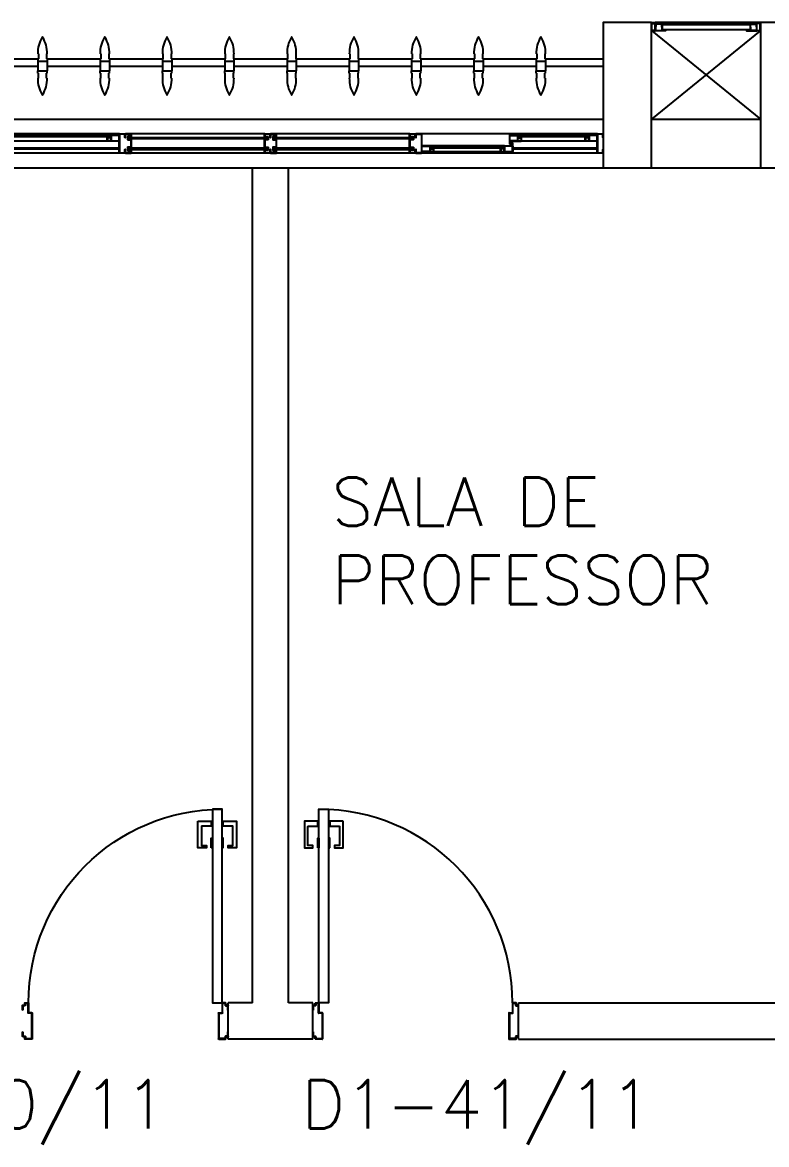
# Model space of a CAD drawing. Header units: millimetres. Extents: x 1887 to 2405, y 1100 to 1335.
# Drawn here: x 2176.36 to 2179.435, y 1177.013 to 1181.648 of the extents above; entities that cross this region are included whole.
import ezdxf

# ---------------------------------------------------------------- set-up
doc = ezdxf.new("R2010")
doc.units = ezdxf.units.MM
for name, color, linetype in [('AR-ALV', 2, 'Continuous'), ('AR-BRISES', 1, 'Continuous'), ('AR-ESQ', 1, 'Continuous'), ('AR-ESTC', 3, 'Continuous'), ('AR-PEITORIL', 1, 'Continuous'), ('AR-PORTA', 1, 'Continuous'), ('AR-SHAFT', 1, 'Continuous'), ('BR-PAINEL', 1, 'Continuous'), ('BR-SUPORTE', 1, 'Continuous'), ('DT-ESQ-BAGUETE-C', 2, 'Continuous'), ('DT-ESQ-BAGUETE-V', 1, 'Continuous'), ('DT-ESQ-CHAPA DOBRADA-V', 1, 'Continuous'), ('DT-ESQ-MARCO-V', 1, 'Continuous'), ('DT-ESQ-PERFIL CADEIRA-C', 2, 'Continuous'), ('DT-ESQ-PERFIL CADEIRA-V', 1, 'Continuous'), ('DT-ESQ-PERFIL U SIMPLES-C', 2, 'Continuous'), ('DT-ESQ-PERFIL U-C', 2, 'Continuous'), ('DT-ESQ-PERFIL U-V', 1, 'Continuous'), ('DT-ESQ-VENEZIANA-C', 2, 'Continuous'), ('DT-ESQ-VENEZIANA-V', 2, 'Continuous'), ('DT-ESQ-VIDRO-C', 2, 'Continuous'), ('DT-ESQ-VIDRO-V', 2, 'Continuous'), ('ENDEREÇO', 2, 'Continuous'), ('maçaneta', 1, 'Continuous'), ('mov', 1, 'Continuous'), ('PM-PERFIL U-C', 2, 'Continuous'), ('pm1', 2, 'Continuous'), ('TEXTO', 2, 'Continuous')]:
    doc.layers.add(name, color=color, linetype=linetype)
doc.styles.add('UNB-100', font='simplex.shx', dxfattribs={"height": 0.2})
doc.styles.add('UNB1-100', font='simplex.shx', dxfattribs={"height": 0.2})

# ---------------------------------------------------------------- blocks, each defined once
blk = doc.blocks.new('EF23-P')
at = {"layer": 'DT-ESQ-BAGUETE-C', "ltscale": 0.1}
for points in [[(0.4225, -0.08), (0.409, -0.08), (0.409, -0.0785), (0.422, -0.0785, 0.414214), (0.4225, -0.078), (0.4225, -0.067, 0.414214), (0.422, -0.0665), (0.409, -0.0665), (0.409, -0.065), (0.4225, -0.065, -0.414214), (0.424, -0.0665), (0.424, -0.0785, -0.414214)], [(0.7015, -0.08), (0.715, -0.08), (0.715, -0.0785), (0.702, -0.0785, -0.414214), (0.7015, -0.078), (0.7015, -0.067, -0.414214), (0.702, -0.0665), (0.715, -0.0665), (0.715, -0.065), (0.7015, -0.065, 0.414214), (0.7, -0.0665), (0.7, -0.0785, 0.414214)], [(0.0735, -0.125), (0.06, -0.125), (0.06, -0.1235), (0.073, -0.1235, 0.414214), (0.0735, -0.123), (0.0735, -0.112, 0.414214), (0.073, -0.1115), (0.06, -0.1115), (0.06, -0.11), (0.0735, -0.11, -0.414214), (0.075, -0.1115), (0.075, -0.1235, -0.414214)], [(0.339, -0.125), (0.3525, -0.125), (0.3525, -0.1235), (0.3395, -0.1235, -0.414214), (0.339, -0.123), (0.339, -0.112, -0.414214), (0.3395, -0.1115), (0.3525, -0.1115), (0.3525, -0.11), (0.339, -0.11, 0.414214), (0.3375, -0.1115), (0.3375, -0.1235, 0.414214)], [(2.0485, -0.125), (2.035, -0.125), (2.035, -0.1235), (2.048, -0.1235, 0.414214), (2.0485, -0.123), (2.0485, -0.112, 0.414214), (2.048, -0.1115), (2.035, -0.1115), (2.035, -0.11), (2.0485, -0.11, -0.414214), (2.05, -0.1115), (2.05, -0.1235, -0.414214)]]:
    blk.add_lwpolyline(points, format="xyb", close=True, dxfattribs=at)
at = {"layer": 'DT-ESQ-BAGUETE-V', "ltscale": 0.1}
for p, q in [((0.4225, -0.065), (0.7015, -0.065)), ((0.0735, -0.11), (0.339, -0.11)), ((2.0485, -0.11), (2.5265, -0.11))]:
    blk.add_line(p, q, dxfattribs=at)
at = {"layer": 'DT-ESQ-CHAPA DOBRADA-V', "ltscale": 0.1}
for p, q in [((0.025, -0.077), (0.374, -0.077)), ((0.025, -0.08), (0.374, -0.08)), ((2, -0.077), (2.5615, -0.077)), ((2, -0.08), (2.5615, -0.08))]:
    blk.add_line(p, q, dxfattribs=at)
at = {"layer": 'DT-ESQ-MARCO-V', "ltscale": 0.1}
for p, q in [((0.7985, -0.06), (1.3515, -0.06)), ((1.3985, -0.06), (1.9515, -0.06)), ((0.7985, -0.14), (1.3515, -0.14)), ((1.3985, -0.14), (1.9515, -0.14))]:
    blk.add_line(p, q, dxfattribs=at)
at = {"layer": 'DT-ESQ-PERFIL CADEIRA-C', "ltscale": 0.1}
for p, q in [((0.376, -0.0885), (0.4225, -0.0885)), ((0.75, -0.0885), (0.7015, -0.0885)), ((0.025, -0.1335), (0.0735, -0.1335)), ((0.3855, -0.1335), (0.339, -0.1335)), ((2, -0.1335), (2.0485, -0.1335))]:
    blk.add_line(p, q, dxfattribs=at)
for points in [[(0.4225, -0.087, -1), (0.4225, -0.09), (0.376, -0.09, -0.414214), (0.374, -0.088), (0.374, -0.067, -0.414214), (0.376, -0.065), (0.4075, -0.065, -0.414214), (0.409, -0.0665), (0.409, -0.087)], [(0.409, -0.0885, -0.198913), (0.4079, -0.0881, -0.198913), (0.4075, -0.087), (0.4075, -0.067, 0.414214), (0.407, -0.0665), (0.376, -0.0665, 0.414214), (0.3755, -0.067), (0.3755, -0.088, 0.414214), (0.376, -0.0885)], [(0.7015, -0.09), (0.75, -0.09), (0.75, -0.0885), (0.715, -0.0885, 0.198912), (0.7161, -0.0881, 0.198913), (0.7165, -0.087), (0.7165, -0.067, -0.414214), (0.717, -0.0665), (0.75, -0.0665), (0.75, -0.065), (0.7165, -0.065, 0.414214), (0.715, -0.0665), (0.715, -0.0785), (0.715, -0.08), (0.715, -0.087), (0.7015, -0.087, 1)], [(0.0735, -0.135), (0.025, -0.135), (0.025, -0.1335), (0.06, -0.1335, -0.198912), (0.0589, -0.1331, -0.198913), (0.0585, -0.132), (0.0585, -0.112, 0.414214), (0.058, -0.1115), (0.025, -0.1115), (0.025, -0.11), (0.0585, -0.11, -0.414214), (0.06, -0.1115), (0.06, -0.1235), (0.06, -0.125), (0.06, -0.132), (0.0735, -0.132, -1)], [(0.339, -0.132, 1), (0.339, -0.135), (0.3855, -0.135, 0.414214), (0.3875, -0.133), (0.3875, -0.112, 0.414214), (0.3855, -0.11), (0.354, -0.11, 0.414214), (0.3525, -0.1115), (0.3525, -0.132)], [(0.3525, -0.1335, 0.198913), (0.3536, -0.1331, 0.198913), (0.354, -0.132), (0.354, -0.112, -0.414214), (0.3545, -0.1115), (0.3855, -0.1115, -0.414214), (0.386, -0.112), (0.386, -0.133, -0.414214), (0.3855, -0.1335)], [(2.0485, -0.135), (2, -0.135), (2, -0.1335), (2.035, -0.1335, -0.198912), (2.0339, -0.1331, -0.198913), (2.0335, -0.132), (2.0335, -0.112, 0.414214), (2.033, -0.1115), (2, -0.1115), (2, -0.11), (2.0335, -0.11, -0.414214), (2.035, -0.1115), (2.035, -0.1235), (2.035, -0.125), (2.035, -0.132), (2.0485, -0.132, -1)]]:
    blk.add_lwpolyline(points, format="xyb", close=True, dxfattribs=at)
at = {"layer": 'DT-ESQ-PERFIL CADEIRA-V', "ltscale": 0.1}
for p, q in [((0.4075, -0.09), (0.7015, -0.09)), ((0.0735, -0.135), (0.339, -0.135)), ((2.0485, -0.135), (2.5265, -0.135))]:
    blk.add_line(p, q, dxfattribs=at)
at = {"layer": 'DT-ESQ-PERFIL U SIMPLES-C', "ltscale": 0.1}
for points in [[(0.376, -0.102), (0.384, -0.102), (0.384, -0.1005), (0.376, -0.1005, -0.414214), (0.3755, -0.1), (0.3755, -0.092, -0.414214), (0.376, -0.0915), (0.384, -0.0915), (0.384, -0.09), (0.376, -0.09, 0.414214), (0.374, -0.092), (0.374, -0.1, 0.414214)], [(0.3855, -0.098), (0.3775, -0.098), (0.3775, -0.0995), (0.3855, -0.0995, -0.414214), (0.386, -0.1), (0.386, -0.108, -0.414214), (0.3855, -0.1085), (0.3775, -0.1085), (0.3775, -0.11), (0.3855, -0.11, 0.414214), (0.3875, -0.108), (0.3875, -0.1, 0.414214)]]:
    blk.add_lwpolyline(points, format="xyb", close=True, dxfattribs=at)
at = {"layer": 'DT-ESQ-PERFIL U-C', "ltscale": 0.1}
for points in [[(0, -0.0615, -0.414214), (0.0015, -0.06), (0.0235, -0.06, -0.414214), (0.025, -0.0615), (0.025, -0.1385, -0.414214), (0.0235, -0.14), (0.0015, -0.14, -0.414214), (0, -0.1385), (0, -0.125), (0.0015, -0.125), (0.0015, -0.138, 0.414214), (0.002, -0.1385), (0.023, -0.1385, 0.414214), (0.0235, -0.138), (0.0235, -0.062, 0.414214), (0.023, -0.0615), (0.002, -0.0615, 0.414214), (0.0015, -0.062), (0.0015, -0.075), (0, -0.075)], [(0.775, -0.0615, 0.414214), (0.7735, -0.06), (0.7515, -0.06, 0.414214), (0.75, -0.0615), (0.75, -0.1385, 0.414214), (0.7515, -0.14), (0.7735, -0.14, 0.414214), (0.775, -0.1385), (0.775, -0.125), (0.7735, -0.125), (0.7735, -0.138, -0.414214), (0.773, -0.1385), (0.752, -0.1385, -0.414214), (0.7515, -0.138), (0.7515, -0.062, -0.414214), (0.752, -0.0615), (0.773, -0.0615, -0.414214), (0.7735, -0.062), (0.7735, -0.075), (0.775, -0.075)], [(0.8, -0.1285), (0.8, -0.1385, -0.414214), (0.7985, -0.14), (0.7765, -0.14, -0.414214), (0.775, -0.1385), (0.775, -0.125), (0.7765, -0.125), (0.7765, -0.138, 0.414214), (0.777, -0.1385), (0.798, -0.1385, 0.414214), (0.7985, -0.138), (0.7985, -0.1285), (0.7855, -0.1285, -0.414214), (0.784, -0.127), (0.784, -0.117, -0.414214), (0.7855, -0.1155), (0.7985, -0.1155), (0.7985, -0.0845), (0.7855, -0.0845, -0.414214), (0.784, -0.083), (0.784, -0.073, -0.414214), (0.7855, -0.0715), (0.7985, -0.0715), (0.7985, -0.062, 0.414214), (0.798, -0.0615), (0.777, -0.0615, 0.414214), (0.7765, -0.062), (0.7765, -0.075), (0.775, -0.075), (0.775, -0.0615, -0.414214), (0.7765, -0.06), (0.7985, -0.06, -0.414214), (0.8, -0.0615), (0.8, -0.0715, -0.414214), (0.7985, -0.073), (0.7855, -0.073), (0.7855, -0.083), (0.7985, -0.083), (0.7985, -0.083, -0.414214), (0.8, -0.0845), (0.8, -0.1155, -0.414214), (0.7985, -0.117), (0.7985, -0.117), (0.7855, -0.117), (0.7855, -0.127), (0.7985, -0.127, -0.414214)], [(1.35, -0.1285), (1.35, -0.1385, 0.414214), (1.3515, -0.14), (1.3735, -0.14, 0.414214), (1.375, -0.1385), (1.375, -0.125), (1.3735, -0.125), (1.3735, -0.138, -0.414214), (1.373, -0.1385), (1.352, -0.1385, -0.414214), (1.3515, -0.138), (1.3515, -0.1285), (1.3645, -0.1285, 0.414214), (1.366, -0.127), (1.366, -0.117, 0.414214), (1.3645, -0.1155), (1.3515, -0.1155), (1.3515, -0.0845), (1.3645, -0.0845, 0.414214), (1.366, -0.083), (1.366, -0.073, 0.414214), (1.3645, -0.0715), (1.3515, -0.0715), (1.3515, -0.062, -0.414214), (1.352, -0.0615), (1.373, -0.0615, -0.414214), (1.3735, -0.062), (1.3735, -0.075), (1.375, -0.075), (1.375, -0.0615, 0.414214), (1.3735, -0.06), (1.3515, -0.06, 0.414214), (1.35, -0.0615), (1.35, -0.0715, 0.414214), (1.3515, -0.073), (1.3645, -0.073), (1.3645, -0.083), (1.3515, -0.083), (1.3515, -0.083, 0.414214), (1.35, -0.0845), (1.35, -0.1155, 0.414214), (1.3515, -0.117), (1.3515, -0.117), (1.3645, -0.117), (1.3645, -0.127), (1.3515, -0.127, 0.414214)], [(1.4, -0.1285), (1.4, -0.1385, -0.414214), (1.3985, -0.14), (1.3765, -0.14, -0.414214), (1.375, -0.1385), (1.375, -0.125), (1.3765, -0.125), (1.3765, -0.138, 0.414214), (1.377, -0.1385), (1.398, -0.1385, 0.414214), (1.3985, -0.138), (1.3985, -0.1285), (1.3855, -0.1285, -0.414214), (1.384, -0.127), (1.384, -0.117, -0.414214), (1.3855, -0.1155), (1.3985, -0.1155), (1.3985, -0.0845), (1.3855, -0.0845, -0.414214), (1.384, -0.083), (1.384, -0.073, -0.414214), (1.3855, -0.0715), (1.3985, -0.0715), (1.3985, -0.062, 0.414214), (1.398, -0.0615), (1.377, -0.0615, 0.414214), (1.3765, -0.062), (1.3765, -0.075), (1.375, -0.075), (1.375, -0.0615, -0.414214), (1.3765, -0.06), (1.3985, -0.06, -0.414214), (1.4, -0.0615), (1.4, -0.0715, -0.414214), (1.3985, -0.073), (1.3855, -0.073), (1.3855, -0.083), (1.3985, -0.083), (1.3985, -0.083, -0.414214), (1.4, -0.0845), (1.4, -0.1155, -0.414214), (1.3985, -0.117), (1.3985, -0.117), (1.3855, -0.117), (1.3855, -0.127), (1.3985, -0.127, -0.414214)], [(1.95, -0.1285), (1.95, -0.1385, 0.414214), (1.9515, -0.14), (1.9735, -0.14, 0.414214), (1.975, -0.1385), (1.975, -0.125), (1.9735, -0.125), (1.9735, -0.138, -0.414214), (1.973, -0.1385), (1.952, -0.1385, -0.414214), (1.9515, -0.138), (1.9515, -0.1285), (1.9645, -0.1285, 0.414214), (1.966, -0.127), (1.966, -0.117, 0.414214), (1.9645, -0.1155), (1.9515, -0.1155), (1.9515, -0.0845), (1.9645, -0.0845, 0.414214), (1.966, -0.083), (1.966, -0.073, 0.414214), (1.9645, -0.0715), (1.9515, -0.0715), (1.9515, -0.062, -0.414214), (1.952, -0.0615), (1.973, -0.0615, -0.414214), (1.9735, -0.062), (1.9735, -0.075), (1.975, -0.075), (1.975, -0.0615, 0.414214), (1.9735, -0.06), (1.9515, -0.06, 0.414214), (1.95, -0.0615), (1.95, -0.0715, 0.414214), (1.9515, -0.073), (1.9645, -0.073), (1.9645, -0.083), (1.9515, -0.083), (1.9515, -0.083, 0.414214), (1.95, -0.0845), (1.95, -0.1155, 0.414214), (1.9515, -0.117), (1.9515, -0.117), (1.9645, -0.117), (1.9645, -0.127), (1.9515, -0.127, 0.414214)], [(1.975, -0.0615, -0.414214), (1.9765, -0.06), (1.9985, -0.06, -0.414214), (2, -0.0615), (2, -0.1385, -0.414214), (1.9985, -0.14), (1.9765, -0.14, -0.414214), (1.975, -0.1385), (1.975, -0.125), (1.9765, -0.125), (1.9765, -0.138, 0.414214), (1.977, -0.1385), (1.998, -0.1385, 0.414214), (1.9985, -0.138), (1.9985, -0.062, 0.414214), (1.998, -0.0615), (1.977, -0.0615, 0.414214), (1.9765, -0.062), (1.9765, -0.075), (1.975, -0.075)]]:
    blk.add_lwpolyline(points, format="xyb", close=True, dxfattribs=at)
at = {"layer": 'DT-ESQ-PERFIL U-V', "ltscale": 0.1}
for p, q in [((0.0235, -0.06), (0.7515, -0.06)), ((1.9985, -0.06), (3.1515, -0.06)), ((0.0235, -0.14), (0.7515, -0.14)), ((1.9985, -0.14), (3.1515, -0.14))]:
    blk.add_line(p, q, dxfattribs=at)
at = {"layer": 'DT-ESQ-VIDRO-C', "ltscale": 0.1}
for points in [[(0.7125, -0.085), (0.7125, -0.082), (0.4115, -0.082), (0.4115, -0.085)], [(1.3625, -0.081), (1.3625, -0.075), (0.7875, -0.075), (0.7875, -0.081)], [(1.9625, -0.081), (1.9625, -0.075), (1.3875, -0.075), (1.3875, -0.081)], [(0.063, -0.13), (0.063, -0.127), (0.3495, -0.127), (0.3495, -0.13)], [(2.038, -0.13), (2.038, -0.127), (2.537, -0.127), (2.537, -0.13)]]:
    blk.add_lwpolyline(points, close=True, dxfattribs=at)
at = {"layer": 'DT-ESQ-VIDRO-V', "ltscale": 0.1}
for points in [[(1.3625, -0.119), (1.3625, -0.125), (0.7875, -0.125), (0.7875, -0.119)], [(1.9625, -0.119), (1.9625, -0.125), (1.3875, -0.125), (1.3875, -0.119)]]:
    blk.add_lwpolyline(points, close=True, dxfattribs=at)
blk = doc.blocks.new('BR-MODULO8')
at = {"layer": 'BR-PAINEL'}
for p, q in [((-2.3367, 0.27), (-2.3342, 0.27)), ((-2.3367, 0.25), (-2.3367, 0.24)), ((-2.3367, 0.25), (-2.3342, 0.25)), ((-2.3367, 0.24), (-2.2983, 0.24)), ((-2.3367, 0.24), (-2.3367, 0.2)), ((-2.3342, 0.27), (-2.3342, 0.25)), ((-2.3008, 0.27), (-2.3008, 0.25)), ((-2.2983, 0.27), (-2.3008, 0.27)), ((-2.2983, 0.25), (-2.3008, 0.25)), ((-2.2983, 0.25), (-2.2983, 0.24)), ((-2.2983, 0.24), (-2.2983, 0.2)), ((-2.0792, 0.27), (-2.0767, 0.27)), ((-2.0792, 0.25), (-2.0792, 0.24)), ((-2.0792, 0.25), (-2.0767, 0.25)), ((-2.0792, 0.24), (-2.0408, 0.24)), ((-2.0792, 0.24), (-2.0792, 0.2)), ((-2.0767, 0.27), (-2.0767, 0.25)), ((-2.0433, 0.27), (-2.0433, 0.25)), ((-2.0408, 0.27), (-2.0433, 0.27)), ((-2.0408, 0.25), (-2.0433, 0.25)), ((-2.0408, 0.25), (-2.0408, 0.24)), ((-2.0408, 0.24), (-2.0408, 0.2)), ((-1.8217, 0.27), (-1.8192, 0.27)), ((-1.8217, 0.25), (-1.8217, 0.24)), ((-1.8217, 0.25), (-1.8192, 0.25)), ((-1.8217, 0.24), (-1.7833, 0.24)), ((-1.8217, 0.24), (-1.8217, 0.2)), ((-1.8192, 0.27), (-1.8192, 0.25)), ((-1.7858, 0.27), (-1.7858, 0.25)), ((-1.7833, 0.27), (-1.7858, 0.27)), ((-1.7833, 0.25), (-1.7858, 0.25)), ((-1.7833, 0.25), (-1.7833, 0.24)), ((-1.7833, 0.24), (-1.7833, 0.2)), ((-1.5642, 0.27), (-1.5617, 0.27)), ((-1.5642, 0.25), (-1.5642, 0.24)), ((-1.5642, 0.25), (-1.5617, 0.25)), ((-1.5642, 0.24), (-1.5258, 0.24)), ((-1.5642, 0.24), (-1.5642, 0.2)), ((-1.5617, 0.27), (-1.5617, 0.25)), ((-1.5283, 0.27), (-1.5283, 0.25)), ((-1.5258, 0.27), (-1.5283, 0.27)), ((-1.5258, 0.25), (-1.5283, 0.25)), ((-1.5258, 0.25), (-1.5258, 0.24)), ((-1.5258, 0.24), (-1.5258, 0.2)), ((-1.3067, 0.27), (-1.3042, 0.27)), ((-1.3067, 0.25), (-1.3067, 0.24)), ((-1.3067, 0.25), (-1.3042, 0.25)), ((-1.3067, 0.24), (-1.2683, 0.24)), ((-1.3067, 0.24), (-1.3067, 0.2)), ((-1.3042, 0.27), (-1.3042, 0.25)), ((-1.2708, 0.27), (-1.2708, 0.25)), ((-1.2683, 0.27), (-1.2708, 0.27)), ((-1.2683, 0.25), (-1.2708, 0.25)), ((-1.2683, 0.25), (-1.2683, 0.24)), ((-1.2683, 0.24), (-1.2683, 0.2)), ((-1.0492, 0.27), (-1.0467, 0.27)), ((-1.0492, 0.25), (-1.0492, 0.24)), ((-1.0492, 0.25), (-1.0467, 0.25)), ((-1.0492, 0.24), (-1.0108, 0.24)), ((-1.0492, 0.24), (-1.0492, 0.2)), ((-1.0467, 0.27), (-1.0467, 0.25)), ((-1.0133, 0.27), (-1.0133, 0.25)), ((-1.0108, 0.27), (-1.0133, 0.27)), ((-1.0108, 0.25), (-1.0133, 0.25)), ((-1.0108, 0.25), (-1.0108, 0.24)), ((-1.0108, 0.24), (-1.0108, 0.2)), ((-0.7917, 0.27), (-0.7892, 0.27)), ((-0.7917, 0.25), (-0.7917, 0.24)), ((-0.7917, 0.25), (-0.7892, 0.25)), ((-0.7917, 0.24), (-0.7533, 0.24)), ((-0.7917, 0.24), (-0.7917, 0.2)), ((-0.7892, 0.27), (-0.7892, 0.25)), ((-0.7558, 0.27), (-0.7558, 0.25)), ((-0.7533, 0.27), (-0.7558, 0.27)), ((-0.7533, 0.25), (-0.7558, 0.25)), ((-0.7533, 0.25), (-0.7533, 0.24)), ((-0.7533, 0.24), (-0.7533, 0.2)), ((-0.5342, 0.27), (-0.5317, 0.27)), ((-0.5342, 0.25), (-0.5317, 0.25)), ((-0.5342, 0.25), (-0.5342, 0.24)), ((-0.5342, 0.24), (-0.5342, 0.2)), ((-0.5342, 0.24), (-0.4958, 0.24)), ((-0.5317, 0.27), (-0.5317, 0.25)), ((-0.4958, 0.27), (-0.4983, 0.27)), ((-0.4983, 0.27), (-0.4983, 0.25)), ((-0.4958, 0.25), (-0.4983, 0.25)), ((-0.4958, 0.25), (-0.4958, 0.24)), ((-0.4958, 0.24), (-0.4958, 0.2)), ((-0.2767, 0.27), (-0.2742, 0.27)), ((-0.2767, 0.25), (-0.2767, 0.24)), ((-0.2767, 0.25), (-0.2742, 0.25)), ((-0.2767, 0.24), (-0.2383, 0.24)), ((-0.2767, 0.24), (-0.2767, 0.2)), ((-0.2742, 0.27), (-0.2742, 0.25)), ((-0.2408, 0.27), (-0.2408, 0.25)), ((-0.2383, 0.27), (-0.2408, 0.27)), ((-0.2383, 0.25), (-0.2408, 0.25)), ((-0.2383, 0.25), (-0.2383, 0.24)), ((-0.2383, 0.24), (-0.2383, 0.2)), ((-2.3367, 0.2), (-2.2983, 0.2)), ((-2.3367, 0.19), (-2.3367, 0.2)), ((-2.3367, 0.19), (-2.3342, 0.19)), ((-2.3342, 0.17), (-2.3342, 0.19)), ((-2.2983, 0.19), (-2.3008, 0.19)), ((-2.3008, 0.17), (-2.3008, 0.19)), ((-2.2983, 0.19), (-2.2983, 0.2)), ((-2.0792, 0.2), (-2.0408, 0.2)), ((-2.0792, 0.19), (-2.0792, 0.2)), ((-2.0792, 0.19), (-2.0767, 0.19)), ((-2.0767, 0.17), (-2.0767, 0.19)), ((-2.0408, 0.19), (-2.0433, 0.19)), ((-2.0433, 0.17), (-2.0433, 0.19)), ((-2.0408, 0.19), (-2.0408, 0.2)), ((-1.8217, 0.2), (-1.7833, 0.2)), ((-1.8217, 0.19), (-1.8217, 0.2)), ((-1.8217, 0.19), (-1.8192, 0.19)), ((-1.8192, 0.17), (-1.8192, 0.19)), ((-1.7833, 0.19), (-1.7858, 0.19)), ((-1.7858, 0.17), (-1.7858, 0.19)), ((-1.7833, 0.19), (-1.7833, 0.2)), ((-1.5642, 0.2), (-1.5258, 0.2)), ((-1.5642, 0.19), (-1.5642, 0.2)), ((-1.5642, 0.19), (-1.5617, 0.19)), ((-1.5617, 0.17), (-1.5617, 0.19)), ((-1.5258, 0.19), (-1.5283, 0.19)), ((-1.5283, 0.17), (-1.5283, 0.19)), ((-1.5258, 0.19), (-1.5258, 0.2)), ((-1.3067, 0.2), (-1.2683, 0.2)), ((-1.3067, 0.19), (-1.3067, 0.2)), ((-1.3067, 0.19), (-1.3042, 0.19)), ((-1.3042, 0.17), (-1.3042, 0.19)), ((-1.2683, 0.19), (-1.2708, 0.19)), ((-1.2708, 0.17), (-1.2708, 0.19)), ((-1.2683, 0.19), (-1.2683, 0.2)), ((-1.0492, 0.2), (-1.0108, 0.2)), ((-1.0492, 0.19), (-1.0492, 0.2)), ((-1.0492, 0.19), (-1.0467, 0.19)), ((-1.0467, 0.17), (-1.0467, 0.19)), ((-1.0108, 0.19), (-1.0133, 0.19)), ((-1.0133, 0.17), (-1.0133, 0.19)), ((-1.0108, 0.19), (-1.0108, 0.2)), ((-0.7917, 0.2), (-0.7533, 0.2)), ((-0.7917, 0.19), (-0.7917, 0.2)), ((-0.7917, 0.19), (-0.7892, 0.19)), ((-0.7892, 0.17), (-0.7892, 0.19)), ((-0.7533, 0.19), (-0.7558, 0.19)), ((-0.7558, 0.17), (-0.7558, 0.19)), ((-0.7533, 0.19), (-0.7533, 0.2)), ((-0.5342, 0.19), (-0.5342, 0.2)), ((-0.5342, 0.2), (-0.4958, 0.2)), ((-0.5342, 0.19), (-0.5317, 0.19)), ((-0.5317, 0.17), (-0.5317, 0.19)), ((-0.4983, 0.17), (-0.4983, 0.19)), ((-0.4958, 0.19), (-0.4983, 0.19)), ((-0.4958, 0.19), (-0.4958, 0.2)), ((-0.2767, 0.2), (-0.2383, 0.2)), ((-0.2767, 0.19), (-0.2767, 0.2)), ((-0.2767, 0.19), (-0.2742, 0.19)), ((-0.2742, 0.17), (-0.2742, 0.19)), ((-0.2383, 0.19), (-0.2408, 0.19)), ((-0.2408, 0.17), (-0.2408, 0.19)), ((-0.2383, 0.19), (-0.2383, 0.2)), ((-2.3367, 0.17), (-2.3342, 0.17)), ((-2.2983, 0.17), (-2.3008, 0.17)), ((-2.0792, 0.17), (-2.0767, 0.17)), ((-2.0408, 0.17), (-2.0433, 0.17)), ((-1.8217, 0.17), (-1.8192, 0.17)), ((-1.7833, 0.17), (-1.7858, 0.17)), ((-1.5642, 0.17), (-1.5617, 0.17)), ((-1.5258, 0.17), (-1.5283, 0.17)), ((-1.3067, 0.17), (-1.3042, 0.17)), ((-1.2683, 0.17), (-1.2708, 0.17)), ((-1.0492, 0.17), (-1.0467, 0.17)), ((-1.0108, 0.17), (-1.0133, 0.17)), ((-0.7917, 0.17), (-0.7892, 0.17)), ((-0.7533, 0.17), (-0.7558, 0.17)), ((-0.5342, 0.17), (-0.5317, 0.17)), ((-0.4958, 0.17), (-0.4983, 0.17)), ((-0.2767, 0.17), (-0.2742, 0.17)), ((-0.2383, 0.17), (-0.2408, 0.17))]:
    blk.add_line(p, q, dxfattribs=at)
for centre, radius, start, end in [((-2.2117, 0.2739), 0.1251, 148.4721, 181.772), ((-2.3175, 0.3387), 0.001, 37.1012, 142.8988), ((-2.4233, 0.2739), 0.1251, 358.228, 31.5279), ((-1.9542, 0.2739), 0.1251, 148.4721, 181.772), ((-2.06, 0.3387), 0.001, 37.1012, 142.8988), ((-2.1658, 0.2739), 0.1251, 358.228, 31.5279), ((-1.6967, 0.2739), 0.1251, 148.4721, 181.772), ((-1.8025, 0.3387), 0.001, 37.1012, 142.8988), ((-1.9083, 0.2739), 0.1251, 358.228, 31.5279), ((-1.4392, 0.2739), 0.1251, 148.4721, 181.772), ((-1.545, 0.3387), 0.001, 37.1012, 142.8988), ((-1.6508, 0.2739), 0.1251, 358.228, 31.5279), ((-1.1817, 0.2739), 0.1251, 148.4721, 181.772), ((-1.2875, 0.3387), 0.001, 37.1012, 142.8988), ((-1.3933, 0.2739), 0.1251, 358.228, 31.5279), ((-0.9242, 0.2739), 0.1251, 148.4721, 181.772), ((-1.03, 0.3387), 0.001, 37.1012, 142.8988), ((-1.1358, 0.2739), 0.1251, 358.228, 31.5279), ((-0.6667, 0.2739), 0.1251, 148.4721, 181.772), ((-0.7725, 0.3387), 0.001, 37.1012, 142.8988), ((-0.8783, 0.2739), 0.1251, 358.228, 31.5279), ((-0.4092, 0.2739), 0.1251, 148.4721, 181.772), ((-0.515, 0.3387), 0.001, 37.1012, 142.8988), ((-0.6208, 0.2739), 0.1251, 358.228, 31.5279), ((-0.1517, 0.2739), 0.1251, 148.4721, 181.772), ((-0.2575, 0.3387), 0.001, 37.1012, 142.8988), ((-0.3633, 0.2739), 0.1251, 358.228, 31.5279), ((-2.2117, 0.1661), 0.1251, 178.228, 211.5279), ((-2.4233, 0.1661), 0.1251, 328.4721, 1.772), ((-1.9542, 0.1661), 0.1251, 178.228, 211.5279), ((-2.1658, 0.1661), 0.1251, 328.4721, 1.772), ((-1.6967, 0.1661), 0.1251, 178.228, 211.5279), ((-1.9083, 0.1661), 0.1251, 328.4721, 1.772), ((-1.4392, 0.1661), 0.1251, 178.228, 211.5279), ((-1.6508, 0.1661), 0.1251, 328.4721, 1.772), ((-1.1817, 0.1661), 0.1251, 178.228, 211.5279), ((-1.3933, 0.1661), 0.1251, 328.4721, 1.772), ((-0.9242, 0.1661), 0.1251, 178.228, 211.5279), ((-1.1358, 0.1661), 0.1251, 328.4721, 1.772), ((-0.6667, 0.1661), 0.1251, 178.228, 211.5279), ((-0.8783, 0.1661), 0.1251, 328.4721, 1.772), ((-0.4092, 0.1661), 0.1251, 178.228, 211.5279), ((-0.6208, 0.1661), 0.1251, 328.4721, 1.772), ((-0.1517, 0.1661), 0.1251, 178.228, 211.5279), ((-0.3633, 0.1661), 0.1251, 328.4721, 1.772), ((-2.3175, 0.1013), 0.001, 217.1012, 322.8988), ((-2.06, 0.1013), 0.001, 217.1012, 322.8988), ((-1.8025, 0.1013), 0.001, 217.1012, 322.8988), ((-1.545, 0.1013), 0.001, 217.1012, 322.8988), ((-1.2875, 0.1013), 0.001, 217.1012, 322.8988), ((-1.03, 0.1013), 0.001, 217.1012, 322.8988), ((-0.7725, 0.1013), 0.001, 217.1012, 322.8988), ((-0.515, 0.1013), 0.001, 217.1012, 322.8988), ((-0.2575, 0.1013), 0.001, 217.1012, 322.8988)]:
    blk.add_arc(centre, radius, start, end, dxfattribs=at)
at = {"layer": 'BR-SUPORTE'}
for p, q in [((-2.5558, 0.25), (-2.3342, 0.25)), ((-2.2983, 0.25), (-2.0767, 0.25)), ((-2.0408, 0.25), (-1.8192, 0.25)), ((-1.7833, 0.25), (-1.5617, 0.25)), ((-1.5258, 0.25), (-1.3042, 0.25)), ((-1.2683, 0.25), (-1.0467, 0.25)), ((-1.0108, 0.25), (-0.7892, 0.25)), ((-0.7533, 0.25), (-0.5317, 0.25)), ((-0.4958, 0.25), (-0.2742, 0.25)), ((-0.2383, 0.25), (0, 0.25)), ((-2.5558, 0.22), (-2.3367, 0.22)), ((-2.2983, 0.22), (-2.0792, 0.22)), ((-2.0408, 0.22), (-1.8217, 0.22)), ((-1.7833, 0.22), (-1.5642, 0.22)), ((-1.5258, 0.22), (-1.3067, 0.22)), ((-1.2683, 0.22), (-1.0492, 0.22)), ((-1.0108, 0.22), (-0.7917, 0.22)), ((-0.7533, 0.22), (-0.5342, 0.22)), ((-0.4958, 0.22), (-0.2767, 0.22)), ((-0.2383, 0.22), (0, 0.22))]:
    blk.add_line(p, q, dxfattribs=at)
blk = doc.blocks.new('EF01C-P')
at = {"layer": 'DT-ESQ-BAGUETE-C', "ltscale": 0.1}
for points in [[(0.0015, 0.035), (0.015, 0.035), (0.015, 0.0335), (0.0015, 0.0335), (0.0015, 0.005), (0.015, 0.005), (0.015, 0.0035), (0.0015, 0.0035, -0.414214), (0, 0.005), (0, 0.0335, -0.414214)], [(0.4485, 0.035), (0.435, 0.035), (0.435, 0.0335), (0.4485, 0.0335), (0.4485, 0.005), (0.435, 0.005), (0.435, 0.0035), (0.4485, 0.0035, 0.414214), (0.45, 0.005), (0.45, 0.0335, 0.414214)]]:
    blk.add_lwpolyline(points, format="xyb", close=True, dxfattribs=at)
at = {"layer": 'DT-ESQ-PERFIL CADEIRA-C', "ltscale": 0.1}
for points in [[(0.01, 0.0015), (0.01, 0.003), (0.0015, 0.003, 1), (0.0015, 0), (0.015, 0, 0.414214), (0.0165, 0.0015), (0.0165, 0.0335), (0.043, 0.0335)], [(0.043, 0.0065), (0.018, 0.0065), (0.018, 0.0165), (0.0165, 0.0165), (0.0165, 0.0065, 0.414214), (0.018, 0.005), (0.043, 0.005), (0.0565, 0.005, 1), (0.0565, 0.008), (0.043, 0.008), (0.043, 0.02), (0.043, 0.032), (0.0565, 0.032, 1), (0.0565, 0.035), (0.043, 0.035), (0.0165, 0.035, 0.414214), (0.015, 0.0335), (0.015, 0.0015), (0.0015, 0.0015)], [(0.0415, 0.02), (0.0415, 0.032, -0.414214), (0.043, 0.0335), (0.0565, 0.0335)], [(0.0415, 0.02), (0.0415, 0.008, 0.414214), (0.043, 0.0065), (0.0565, 0.0065)], [(0.407, 0.0065), (0.432, 0.0065), (0.432, 0.0165), (0.4335, 0.0165), (0.4335, 0.0065, -0.414214), (0.432, 0.005), (0.407, 0.005), (0.3935, 0.005, -1), (0.3935, 0.008), (0.407, 0.008), (0.407, 0.02), (0.407, 0.032), (0.3935, 0.032, -1), (0.3935, 0.035), (0.407, 0.035), (0.4335, 0.035, -0.414214), (0.435, 0.0335), (0.435, 0.0015), (0.4485, 0.0015)], [(0.4085, 0.02), (0.4085, 0.032, 0.414214), (0.407, 0.0335), (0.3935, 0.0335)], [(0.4085, 0.02), (0.4085, 0.008, -0.414214), (0.407, 0.0065), (0.3935, 0.0065)], [(0.44, 0.0015), (0.44, 0.003), (0.4485, 0.003, -1), (0.4485, 0), (0.435, 0, -0.414214), (0.4335, 0.0015), (0.4335, 0.0335), (0.407, 0.0335)]]:
    blk.add_lwpolyline(points, format="xyb", dxfattribs=at)
at = {"layer": 'DT-ESQ-PERFIL CADEIRA-V', "ltscale": 0.1}
blk.add_line((0.015, 0), (0.435, 0), dxfattribs=at)
at = {"layer": 'DT-ESQ-VENEZIANA-C', "ltscale": 0.1}
for p, q in [((0.043, 0.0105), (0.407, 0.0105)), ((0.043, 0.009), (0.407, 0.009))]:
    blk.add_line(p, q, dxfattribs=at)
at = {"layer": 'DT-ESQ-VENEZIANA-V', "ltscale": 0.1}
blk.add_line((0.043, 0.031), (0.407, 0.031), dxfattribs=at)
blk = doc.blocks.new('PM3')
at = {"layer": 'maçaneta'}
for points in [[(0.02, 0.825), (-0.035, 0.825), (-0.035, 0.715), (0, 0.715), (0, 0.725), (-0.02, 0.725), (-0.02, 0.8035, -0.414214), (-0.0185, 0.805), (0.02, 0.805)], [(0.125, 0.825), (0.07, 0.825), (0.07, 0.805), (0.1085, 0.805, -0.414214), (0.11, 0.8035), (0.11, 0.725), (0.09, 0.725), (0.09, 0.715), (0.125, 0.715)]]:
    blk.add_lwpolyline(points, format="xyb", close=True, dxfattribs=at)
for points in [[(0.02, 0.715), (0.02, 0.755), (0.025, 0.755), (0.025, 0.715)], [(0.07, 0.715), (0.07, 0.755), (0.065, 0.755), (0.065, 0.715)]]:
    blk.add_lwpolyline(points, close=True, dxfattribs=at)
at = {"layer": 'mov'}
blk.add_arc((0.025, 0.075), 0.8, 0, 90, dxfattribs=at)
at = {"layer": 'PM-PERFIL U-C'}
for p, q in [((0, 0.045), (0, 0.0635)), ((0.0015, 0.065), (0.01, 0.065)), ((0.002, 0.063), (0.002, 0.045)), ((0.0105, 0.063), (0.002, 0.063)), ((0.01, 0.065), (0.01, 0.0735)), ((0.0115, 0.075), (0.0235, 0.075)), ((0.012, 0.073), (0.012, 0.0645)), ((0.023, 0.073), (0.012, 0.073)), ((0.023, 0.0335), (0.023, 0.073)), ((0.025, 0.0735), (0.025, 0.034)), ((0.825, 0.0735), (0.825, 0.034)), ((0.8385, 0.075), (0.8265, 0.075)), ((0.827, 0.073), (0.838, 0.073)), ((0.827, 0.0335), (0.827, 0.073)), ((0.838, 0.073), (0.838, 0.0645)), ((0.8395, 0.063), (0.848, 0.063)), ((0.84, 0.065), (0.84, 0.0735)), ((0.8485, 0.065), (0.84, 0.065)), ((0.848, 0.063), (0.848, 0.045)), ((0.85, 0.045), (0.85, 0.0635)), ((0.002, 0.045), (0, 0.045)), ((0.038, 0.032), (0.0245, 0.032)), ((0.0385, 0.034), (0.025, 0.034)), ((0.038, 0.032), (0.038, -0.073)), ((0.04, 0.0325), (0.04, -0.0735)), ((0.81, 0.0325), (0.81, -0.0735)), ((0.8115, 0.034), (0.825, 0.034)), ((0.812, 0.032), (0.8255, 0.032)), ((0.812, 0.032), (0.812, -0.073)), ((0.848, 0.045), (0.85, 0.045)), ((0, -0.045), (0.002, -0.045)), ((0, -0.0635), (0, -0.045)), ((0.002, -0.045), (0.002, -0.063)), ((0.85, -0.045), (0.848, -0.045)), ((0.848, -0.045), (0.848, -0.063)), ((0.85, -0.0635), (0.85, -0.045)), ((0.01, -0.065), (0.0015, -0.065)), ((0.002, -0.063), (0.0105, -0.063)), ((0.01, -0.0735), (0.01, -0.065)), ((0.0385, -0.075), (0.0115, -0.075)), ((0.012, -0.0645), (0.012, -0.073)), ((0.012, -0.073), (0.038, -0.073)), ((0.8115, -0.075), (0.8385, -0.075)), ((0.838, -0.073), (0.812, -0.073)), ((0.838, -0.0645), (0.838, -0.073)), ((0.848, -0.063), (0.8395, -0.063)), ((0.84, -0.0735), (0.84, -0.065)), ((0.84, -0.065), (0.8485, -0.065))]:
    blk.add_line(p, q, dxfattribs=at)
for centre, start, end in [((0.0015, 0.0635), 90, 180), ((0.0115, 0.0735), 90, 180), ((0.0105, 0.0645), 270, 0), ((0.0235, 0.0735), 360, 90), ((0.8265, 0.0735), 90, 180), ((0.8395, 0.0645), 180, 270), ((0.8385, 0.0735), 0, 90), ((0.8485, 0.0635), 0, 90), ((0.0245, 0.0335), 180, 270), ((0.0385, 0.0325), 0, 90), ((0.8115, 0.0325), 90, 180), ((0.8255, 0.0335), 270, 0), ((0.0015, -0.0635), 180, 270), ((0.0115, -0.0735), 180, 270), ((0.0105, -0.0645), 0, 90), ((0.0385, -0.0735), 269.9386, 0), ((0.8115, -0.0735), 180, 270.0614), ((0.8395, -0.0645), 90, 180), ((0.8385, -0.0735), 270, 0), ((0.8485, -0.0635), 270, 0)]:
    blk.add_arc(centre, 0.0015, start, end, dxfattribs=at)
at = {"layer": 'pm1'}
blk.add_lwpolyline([(0.065, 0.875), (0.065, 0.075), (0.025, 0.075), (0.025, 0.875)], close=True, dxfattribs=at)

msp = doc.modelspace()

# ---------------------------------------------------------------- linework, layer by layer
at = {"layer": 'AR-ALV'}
for p, q in [((2178.9597, 1181.2485), (2179.4097, 1181.2485)), ((2177.3097, 1177.5985), (2177.3097, 1181.0485)), ((2177.3097, 1181.0485), (2177.4597, 1181.0485)), ((2177.4597, 1177.5985), (2177.4597, 1181.0485)), ((2178.9597, 1181.0485), (2179.4097, 1181.0485)), ((2177.2097, 1177.4485), (2177.2097, 1177.5985)), ((2177.3097, 1177.5985), (2177.2097, 1177.5985)), ((2177.5597, 1177.5985), (2177.4597, 1177.5985)), ((2177.5597, 1177.4485), (2177.5597, 1177.5985)), ((2178.4097, 1177.4485), (2178.4097, 1177.5985)), ((2178.4097, 1177.5985), (2180.3097, 1177.5985)), ((2177.5597, 1177.4485), (2177.2097, 1177.4485)), ((2178.4097, 1177.4485), (2182.3597, 1177.4485)), ((2178.4097, 1177.4485), (2178.6597, 1177.4485))]:
    msp.add_line(p, q, dxfattribs=at)
at = {"layer": 'AR-ESTC'}
for points in [[(2178.7597, 1181.0485), (2178.9597, 1181.0485), (2178.9597, 1181.6485), (2178.7597, 1181.6485)], [(2179.4097, 1181.0485), (2179.6097, 1181.0485), (2179.6097, 1181.6485), (2179.4097, 1181.6485)]]:
    msp.add_lwpolyline(points, close=True, dxfattribs=at)
at = {"layer": 'AR-PEITORIL'}
for p, q in [((2173.6097, 1181.2485), (2178.7597, 1181.2485)), ((2173.6097, 1181.0485), (2178.7597, 1181.0485))]:
    msp.add_line(p, q, dxfattribs=at)
at = {"layer": 'AR-SHAFT'}
for p, q in [((2179.4082, 1181.6135), (2178.9597, 1181.2485)), ((2178.9612, 1181.6135), (2179.4097, 1181.2485))]:
    msp.add_line(p, q, dxfattribs=at)

# ---------------------------------------------------------------- block references
at = {"layer": 'AR-BRISES'}
msp.add_blockref('BR-MODULO8', (2178.7597, 1181.2485), dxfattribs=at)
at = {"layer": 'AR-ESQ', "rotation": 180}
for name, p in [('EF01C-P', (2179.4097, 1181.6485)), ('EF23-P', (2178.7597, 1181.0485))]:
    msp.add_blockref(name, p, dxfattribs=at)
at = {"layer": 'AR-PORTA', "xscale": -1}
msp.add_blockref('PM3', (2177.2097, 1177.5235), dxfattribs=at)
at = {"layer": 'AR-PORTA'}
msp.add_blockref('PM3', (2177.5597, 1177.5235), dxfattribs=at)

# ---------------------------------------------------------------- texts
at = {"layer": 'ENDEREÇO', "style": 'UNB1-100'}
for s, p in [('D1-40/11', (2175.5071, 1177.0795)), ('D1-41/11', (2177.5128, 1177.0795))]:
    msp.add_text(s, height=0.2, dxfattribs=at).set_placement(p)
at = {"layer": 'TEXTO', "style": 'UNB-100'}
for s, p in [('SALA DE', (2177.6377, 1179.5683)), ('PROFESSOR', (2177.6377, 1179.2458))]:
    msp.add_text(s, height=0.2, dxfattribs=at).set_placement(p)

doc.saveas('drawing.dxf')
